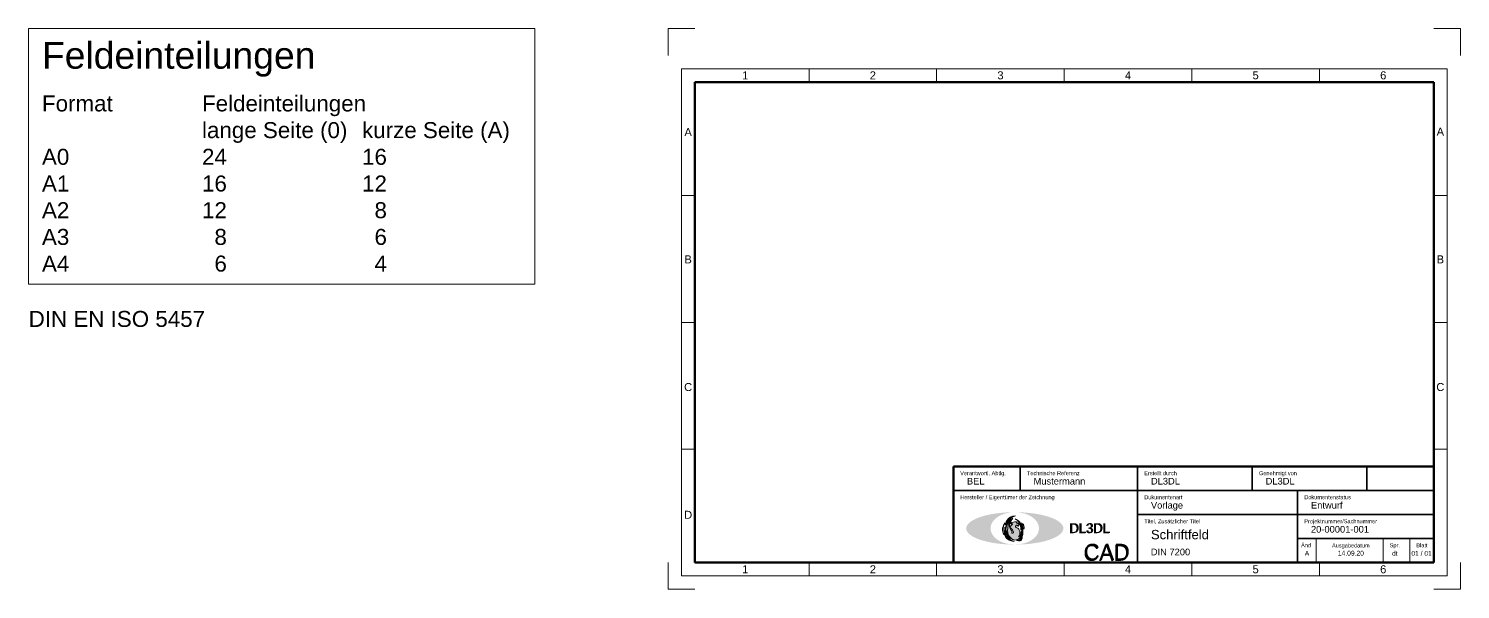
# Model space of a CAD drawing. Header units: millimetres. Extents: x 633 to 4785, y -1154 to 2521.
# Drawn here: x 633 to 1169, y -1154 to -944 of the extents above; entities that cross this region are included whole.
import ezdxf
from ezdxf.enums import TextEntityAlignment as Align

# ---------------------------------------------------------------- set-up
doc = ezdxf.new("R2010")
doc.units = ezdxf.units.MM
doc.header["$LTSCALE"] = 5
doc.linetypes.add('AUSGEZOGEN', pattern=[0])
for name, color, linetype, lineweight, true_color in [('_Blattschnitt', 1, 'Continuous', 5, 0xff0000), ('_Legende', 7, 'Continuous', 5, 0x000000), ('_PK_0.18mm', 4, 'Continuous', 18, 0x00ffff), ('_PK_0.35mm', 4, 'Continuous', 35, 0x00ffff), ('_PK_0.70mm', 30, 'Continuous', 70, 0xff7f00), ('_PK_Text_ausgefüllt', 3, 'Continuous', 5, 0x00ff00), ('_PK_Text_Vorgabe', 1, 'Continuous', 5, 0xff0000), ('_Raster_0.18mm', 94, 'Continuous', 18, 0x008000), ('_Raster_1.00mm', 5, 'Continuous', 100, 0x0000ff), ('_Raster_Einteilung', 7, 'Continuous', 18, 0x000000), ('_Raster_txt', 7, 'Continuous', 5, 0x000000), ('pfoenix', 5, 'Continuous', 5, 0x0000ff)]:
    doc.layers.add(name, color=color, linetype=linetype, lineweight=lineweight, true_color=true_color)
for name, color, linetype, true_color in [('Logo', 5, 'Continuous', 0x0000ff), ('Logo Text', 1, 'Continuous', 0xff0000), ('Logo_a', 1, 'Continuous', 0xff0000), ('Logo_b', 30, 'Continuous', 0xff7f00), ('Logo_c', 12, 'Continuous', 0xaa0000)]:
    doc.layers.add(name, color=color, linetype=linetype, true_color=true_color)
doc.styles.add('textstyle1002', font='')
doc.styles.add('textstyle1012', font='')
doc.styles.add('textstyle1016', font='')
doc.styles.add('textstyle1026', font='')
doc.styles.add('textstyle1039', font='')
doc.styles.add('textstyle1049', font='')
doc.styles.add('textstyle1059', font='')
doc.styles.add('textstyle1069', font='')
doc.styles.add('textstyle1079', font='')
doc.styles.add('textstyle1089', font='')
doc.styles.add('textstyle243', font='')
doc.styles.add('textstyle245', font='')
doc.styles.add('textstyle247', font='')
doc.styles.add('textstyle249', font='')
doc.styles.add('textstyle251', font='')
doc.styles.add('textstyle253', font='')
doc.styles.add('textstyle255', font='')
doc.styles.add('textstyle257', font='')
doc.styles.add('textstyle259', font='')
doc.styles.add('textstyle261', font='')
doc.styles.add('textstyle263', font='')
doc.styles.add('textstyle265', font='')
doc.styles.add('textstyle366', font='')
doc.styles.add('textstyle369', font='')
doc.styles.add('textstyle372', font='')
doc.styles.add('textstyle375', font='')
doc.styles.add('textstyle378', font='')
doc.styles.add('textstyle381', font='')
doc.styles.add('textstyle383', font='')
doc.styles.add('textstyle385', font='')
doc.styles.add('textstyle387', font='')
doc.styles.add('textstyle424', font='')
doc.styles.add('textstyle427', font='')
doc.styles.add('textstyle430', font='')
doc.styles.add('textstyle433', font='')
doc.styles.add('textstyle437', font='')
doc.styles.add('textstyle440', font='')
doc.styles.add('textstyle443', font='')
doc.styles.add('textstyle446', font='')
doc.styles.add('textstyle449', font='')
doc.styles.add('textstyle452', font='')
doc.styles.add('textstyle603', font='')
doc.styles.add('textstyle626', font='')
doc.styles.add('textstyle628', font='')
doc.styles.add('textstyle630', font='')
doc.styles.add('textstyle632', font='')
doc.styles.add('textstyle634', font='')
doc.styles.add('textstyle636', font='')
doc.styles.add('textstyle638', font='')
doc.styles.add('textstyle643', font='')
doc.styles.add('textstyle650', font='')
doc.styles.add('textstyle660', font='')
doc.styles.add('textstyle776', font='')
doc.styles.add('textstyle788', font='')
doc.styles.add('textstyle798', font='')
doc.styles.add('textstyle810', font='')
doc.styles.add('textstyle821', font='')
doc.styles.add('textstyle834', font='')
doc.styles.add('textstyle846', font='')
doc.styles.add('textstyle854', font='')
doc.styles.add('textstyle866', font='')
doc.styles.add('textstyle878', font='')
doc.styles.add('textstyle894', font='')
doc.styles.add('textstyle904', font='')
doc.styles.add('textstyle914', font='')
doc.styles.add('textstyle924', font='')
doc.styles.add('textstyle934', font='')
doc.styles.add('textstyle968', font='')
doc.styles.add('textstyle981', font='')
doc.styles.add('textstyle992', font='')
doc.styles.get('textstyle1002').set_extended_font_data('Arial')
doc.styles.get('textstyle1012').set_extended_font_data('Arial')
doc.styles.get('textstyle1016').set_extended_font_data('URW Chancery L')
doc.styles.get('textstyle1026').set_extended_font_data('URW Chancery L')
doc.styles.get('textstyle1039').set_extended_font_data('Arial')
doc.styles.get('textstyle1049').set_extended_font_data('Arial')
doc.styles.get('textstyle1059').set_extended_font_data('Arial')
doc.styles.get('textstyle1069').set_extended_font_data('Arial')
doc.styles.get('textstyle1079').set_extended_font_data('Arial')
doc.styles.get('textstyle1089').set_extended_font_data('Arial')
doc.styles.get('textstyle243').set_extended_font_data('Arial')
doc.styles.get('textstyle245').set_extended_font_data('Arial')
doc.styles.get('textstyle247').set_extended_font_data('Arial')
doc.styles.get('textstyle249').set_extended_font_data('Arial')
doc.styles.get('textstyle251').set_extended_font_data('Arial')
doc.styles.get('textstyle253').set_extended_font_data('Arial')
doc.styles.get('textstyle255').set_extended_font_data('Arial')
doc.styles.get('textstyle257').set_extended_font_data('Arial')
doc.styles.get('textstyle259').set_extended_font_data('Arial')
doc.styles.get('textstyle261').set_extended_font_data('Arial')
doc.styles.get('textstyle263').set_extended_font_data('Arial')
doc.styles.get('textstyle265').set_extended_font_data('Arial')
doc.styles.get('textstyle366').set_extended_font_data('Arial')
doc.styles.get('textstyle369').set_extended_font_data('Arial')
doc.styles.get('textstyle372').set_extended_font_data('Arial')
doc.styles.get('textstyle375').set_extended_font_data('Arial')
doc.styles.get('textstyle378').set_extended_font_data('Arial')
doc.styles.get('textstyle381').set_extended_font_data('Arial')
doc.styles.get('textstyle383').set_extended_font_data('Arial')
doc.styles.get('textstyle385').set_extended_font_data('Arial')
doc.styles.get('textstyle387').set_extended_font_data('Arial')
doc.styles.get('textstyle424').set_extended_font_data('Arial')
doc.styles.get('textstyle427').set_extended_font_data('Arial')
doc.styles.get('textstyle430').set_extended_font_data('Arial')
doc.styles.get('textstyle433').set_extended_font_data('Arial')
doc.styles.get('textstyle437').set_extended_font_data('Arial')
doc.styles.get('textstyle440').set_extended_font_data('Arial')
doc.styles.get('textstyle443').set_extended_font_data('Arial')
doc.styles.get('textstyle446').set_extended_font_data('Arial')
doc.styles.get('textstyle449').set_extended_font_data('Arial')
doc.styles.get('textstyle452').set_extended_font_data('Arial')
doc.styles.get('textstyle603').set_extended_font_data('Arial')
doc.styles.get('textstyle626').set_extended_font_data('Arial')
doc.styles.get('textstyle628').set_extended_font_data('Arial')
doc.styles.get('textstyle630').set_extended_font_data('Arial')
doc.styles.get('textstyle632').set_extended_font_data('Arial')
doc.styles.get('textstyle634').set_extended_font_data('Arial')
doc.styles.get('textstyle636').set_extended_font_data('Arial')
doc.styles.get('textstyle638').set_extended_font_data('Arial')
doc.styles.get('textstyle643').set_extended_font_data('Arial')
doc.styles.get('textstyle650').set_extended_font_data('URW Chancery L')
doc.styles.get('textstyle660').set_extended_font_data('URW Chancery L')
doc.styles.get('textstyle776').set_extended_font_data('Arial')
doc.styles.get('textstyle788').set_extended_font_data('Arial')
doc.styles.get('textstyle798').set_extended_font_data('Arial')
doc.styles.get('textstyle810').set_extended_font_data('Arial')
doc.styles.get('textstyle821').set_extended_font_data('Arial')
doc.styles.get('textstyle834').set_extended_font_data('Arial')
doc.styles.get('textstyle846').set_extended_font_data('Arial')
doc.styles.get('textstyle854').set_extended_font_data('Arial')
doc.styles.get('textstyle866').set_extended_font_data('Arial')
doc.styles.get('textstyle878').set_extended_font_data('Arial')
doc.styles.get('textstyle894').set_extended_font_data('Arial')
doc.styles.get('textstyle904').set_extended_font_data('Arial')
doc.styles.get('textstyle914').set_extended_font_data('Arial')
doc.styles.get('textstyle924').set_extended_font_data('Arial')
doc.styles.get('textstyle934').set_extended_font_data('Arial')
doc.styles.get('textstyle968').set_extended_font_data('Arial')
doc.styles.get('textstyle981').set_extended_font_data('Arial')
doc.styles.get('textstyle992').set_extended_font_data('Arial')

msp = doc.modelspace()

# ---------------------------------------------------------------- hatches: boundary and pattern name
at = {"layer": 'Logo_a'}
h = msp.add_hatch(color=256, dxfattribs=at)
edge = h.paths.add_edge_path()
edge.add_ellipse((1002.34, -1130.89), major_axis=(15.17, 0), ratio=0.4, start_angle=0, end_angle=360)
edge = h.paths.add_edge_path()
edge.add_ellipse((1002.34, -1130.89), major_axis=(12.14, 0), ratio=0.5, start_angle=0, end_angle=360)
at = {"layer": 'Logo_b'}
h = msp.add_hatch(color=256, dxfattribs=at)
edge = h.paths.add_edge_path()
edge.add_ellipse((1002.34, -1130.89), major_axis=(12.14, 0), ratio=0.5, start_angle=0, end_angle=360)
edge = h.paths.add_edge_path()
edge.add_ellipse((1002.34, -1130.89), major_axis=(9.1, 0), ratio=0.666667, start_angle=0, end_angle=360)
at = {"layer": 'Logo_c'}
h = msp.add_hatch(color=256, dxfattribs=at)
edge = h.paths.add_edge_path()
edge.add_ellipse((1002.34, -1130.89), major_axis=(15.17, 0), ratio=0.4, start_angle=0, end_angle=360)
edge = h.paths.add_edge_path()
edge.add_ellipse((1002.34, -1130.89), major_axis=(18.21, 0), ratio=0.333333, start_angle=0, end_angle=360)
at = {"layer": 'pfoenix'}
h = msp.add_hatch(color=256, dxfattribs=at)
edge = h.paths.add_edge_path()
edge.add_spline(control_points=[(1001.07, -1131.69), (1001.49, -1131.95), (1001.19, -1132.45), (1001.19, -1132.45), (1001.19, -1132.45), (1001.3, -1132.7), (1001.96, -1132.71), (1001.86, -1132.1), (1001.73, -1131.69), (1001.19, -1131.14), (1000.75, -1130.78), (1000.59, -1130.29), (1000.91, -1129.78), (1001.44, -1129.44), (1001.53, -1129.3), (1001.46, -1129.12), (1001.16, -1129.13), (1000.89, -1129.2), (1000.67, -1129.08), (1000.72, -1128.71), (1001.07, -1128.53), (1001.08, -1128.52), (1001.08, -1128.53), (1000.98, -1128.69), (1000.83, -1128.81), (1000.96, -1128.92), (1001.36, -1128.81), (1001.83, -1128.55), (1002.68, -1128.37), (1002.99, -1128.41), (1003.03, -1128.49), (1003.07, -1128.76), (1002.97, -1128.99), (1003.39, -1128.94), (1003.68, -1129.07), (1003.92, -1129.32), (1003.86, -1129.72), (1003.58, -1130.07), (1003.47, -1130.16), (1003.47, -1130.16), (1003.44, -1129.95), (1003.37, -1129.73), (1003.12, -1129.68), (1002.78, -1129.74), (1002.62, -1130.07), (1002.64, -1130.49), (1002.95, -1130.62), (1003.57, -1130.83), (1003.86, -1131.21)], knot_values=[0, 0, 0, 0, 1, 2, 3, 4, 5, 6, 7, 8, 9, 10, 11, 12, 13, 14, 15, 16, 17, 18, 19, 20, 21, 22, 23, 24, 25, 26, 27, 28, 29, 30, 31, 32, 33, 34, 35, 36, 37, 38, 39, 40, 41, 42, 43, 44, 45, 46, 46, 46, 46], degree=3, periodic=0)
edge.add_spline(control_points=[(1003.86, -1131.21), (1004.14, -1131.7), (1004.34, -1132.39), (1004.23, -1133.05), (1003.99, -1133.65), (1003.77, -1134.02), (1003.77, -1134.02), (1004.49, -1133.58), (1004.69, -1132.84), (1004.68, -1132.28), (1004.61, -1132.12), (1004.82, -1132.5), (1004.85, -1133.17), (1004.71, -1133.59), (1004.13, -1134.67), (1003.52, -1135.07), (1002.83, -1135.26), (1002, -1135.27), (1001.48, -1135.01), (1001.48, -1135.01), (1001.48, -1135.01)], knot_values=[0, 0, 0, 0, 1, 2, 3, 4, 5, 6, 7, 8, 9, 10, 11, 12, 13, 14, 15, 16, 17, 18, 18, 18, 18], degree=3, periodic=0)
edge.add_spline(control_points=[(1001.48, -1135.01), (1001.48, -1135.01), (1001.42, -1135.05), (997.36, -1130.39), (1001.56, -1127.03)], knot_values=[0, 0, 0, 0, 1, 2, 2, 2, 2], degree=3, periodic=0)
edge.add_spline(control_points=[(1001.56, -1127.03), (999.72, -1129.43), (1001.07, -1131.69), (1001.07, -1131.69), (1001.07, -1131.69), (1001.07, -1131.69), (1001.07, -1131.69)], knot_values=[0, 0, 0, 0, 1, 2, 3, 4, 4, 4, 4], degree=3, periodic=0)
h = msp.add_hatch(color=256, dxfattribs=at)
edge = h.paths.add_edge_path()
edge.add_spline(control_points=[(1000.94, -1126.96), (998.86, -1131.01), (1000.8, -1135.23), (1000.79, -1135.25), (1000.79, -1135.25), (997.78, -1130.95), (1000.94, -1126.96), (1000.94, -1126.96), (1000.94, -1126.96)], knot_values=[0, 0, 0, 0, 1, 2, 3, 4, 5, 6, 6, 6, 6], degree=3, periodic=0)
h = msp.add_hatch(color=256, dxfattribs=at)
edge = h.paths.add_edge_path()
edge.add_spline(control_points=[(1002.64, -1126.2), (999.85, -1126.88), (998.83, -1129.55), (998.83, -1129.55)], knot_values=[0, 0, 0, 0, 1, 1, 1, 1], degree=3, periodic=0)
edge.add_spline(control_points=[(998.83, -1129.55), (998.86, -1129.35), (999.24, -1126.21), (1002.64, -1126.2)], knot_values=[0, 0, 0, 0, 1, 1, 1, 1], degree=3, periodic=0)
h = msp.add_hatch(color=256, dxfattribs=at)
edge = h.paths.add_edge_path()
edge.add_spline(control_points=[(998.79, -1128.79), (997.11, -1130.39), (997.92, -1133.07), (998.28, -1133.25)], knot_values=[0, 0, 0, 0, 1, 1, 1, 1], degree=3, periodic=0)
edge.add_spline(control_points=[(998.28, -1133.25), (998.17, -1133.16), (997.36, -1130.47), (998.79, -1128.79)], knot_values=[0, 0, 0, 0, 1, 1, 1, 1], degree=3, periodic=0)
h = msp.add_hatch(color=256, dxfattribs=at)
edge = h.paths.add_edge_path()
edge.add_spline(control_points=[(998.59, -1130.47), (998.69, -1134.44), (1002.15, -1135.81), (1002.15, -1135.81), (1002.15, -1135.81), (998.27, -1134.85), (998.62, -1130.52), (998.62, -1130.52), (998.59, -1130.47)], knot_values=[0, 0, 0, 0, 1, 2, 3, 4, 5, 6, 6, 6, 6], degree=3, periodic=0)
h = msp.add_hatch(color=256, dxfattribs=at)
edge = h.paths.add_edge_path()
edge.add_spline(control_points=[(1004.49, -1130.18), (1004.55, -1130.52), (1004.59, -1130.79), (1004.62, -1131.21), (1004.63, -1131.54), (1004.62, -1131.54), (1004.62, -1131.54), (1004.77, -1131.09), (1004.77, -1130.57), (1004.66, -1129.63), (1004.36, -1128.77), (1004.11, -1128.35), (1003.4, -1127.77), (1002.45, -1127.35), (1002.45, -1127.35), (1002.45, -1127.35)], knot_values=[0, 0, 0, 0, 1, 2, 3, 4, 5, 6, 7, 8, 9, 10, 11, 12, 13, 13, 13, 13], degree=3, periodic=0)
edge.add_spline(control_points=[(1002.45, -1127.35), (1003.02, -1127.64), (1003.34, -1127.97), (1003.68, -1128.4), (1004.02, -1128.85), (1004.35, -1129.57), (1004.49, -1130.18)], knot_values=[0, 0, 0, 0, 1, 2, 3, 4, 4, 4, 4], degree=3, periodic=0)
h = msp.add_hatch(color=256, dxfattribs=at)
edge = h.paths.add_edge_path()
edge.add_spline(control_points=[(1005.4, -1132.44), (1005.37, -1132.97), (1005.21, -1133.69), (1004.98, -1134.09), (1004.48, -1134.56), (1004.2, -1134.83), (1004.19, -1134.83), (1004.4, -1134.47), (1004.68, -1134.02), (1004.84, -1133.59), (1004.85, -1133.17), (1004.66, -1132.21)], knot_values=[0, 0, 0, 0, 1, 2, 3, 4, 5, 6, 7, 8, 9, 9, 9, 9], degree=3, periodic=0)
edge.add_spline(control_points=[(1004.66, -1132.21), (1004.93, -1132.07), (1004.98, -1131.78), (1005.01, -1130.89), (1004.96, -1130.1), (1004.94, -1129.67), (1004.67, -1128.81), (1004.5, -1128.7), (1004.98, -1129.31), (1005.13, -1129.73), (1005.3, -1130.32), (1005.38, -1130.9), (1005.42, -1131.7), (1005.4, -1132.44)], knot_values=[0, 0, 0, 0, 1, 2, 3, 4, 5, 6, 7, 8, 9, 10, 11, 11, 11, 11], degree=3, periodic=0)
h = msp.add_hatch(color=256, dxfattribs=at)
edge = h.paths.add_edge_path()
edge.add_spline(control_points=[(1005.77, -1131.23), (1005.76, -1130.67), (1005.69, -1130.31), (1005.6, -1129.89), (1005.43, -1129.55), (1005.06, -1129.02), (1005.06, -1129.02), (1005.06, -1129.02)], knot_values=[0, 0, 0, 0, 1, 2, 3, 4, 5, 5, 5, 5], degree=3, periodic=0)
edge.add_spline(control_points=[(1005.06, -1129.02), (1005.94, -1129.45), (1005.77, -1131.23), (1005.77, -1131.23), (1005.77, -1131.23)], knot_values=[0, 0, 0, 0, 1, 2, 2, 2, 2], degree=3, periodic=0)
h = msp.add_hatch(color=256, dxfattribs=at)
edge = h.paths.add_edge_path()
edge.add_spline(control_points=[(1003.25, -1135.44), (1003.62, -1135.59), (1004.25, -1135.6), (1004.59, -1135.51), (1004.9, -1135.16), (1005.09, -1134.69), (1005.12, -1134.33), (1005.15, -1134.17), (1005.15, -1134.17), (1005.15, -1134.17), (1005.03, -1134.49), (1004.93, -1134.6), (1004.68, -1134.91), (1004.41, -1135.09), (1004.15, -1135.2), (1003.76, -1135.32), (1003.38, -1135.35), (1003.25, -1135.35), (1003.11, -1135.34), (1003.11, -1135.35), (1003.11, -1135.35), (1003.19, -1135.41), (1003.25, -1135.44), (1003.25, -1135.44), (1003.25, -1135.44)], knot_values=[0, 0, 0, 0, 1, 2, 3, 4, 5, 6, 7, 8, 9, 10, 11, 12, 13, 14, 15, 16, 17, 18, 19, 20, 21, 22, 22, 22, 22], degree=3, periodic=0)

# ---------------------------------------------------------------- linework, layer by layer
at = {"layer": '_Blattschnitt'}
for p, q in [((882.38, -943.71), (872.38, -943.71)), ((872.38, -943.71), (872.38, -953.71)), ((1169.38, -943.71), (1159.38, -943.71)), ((1169.38, -953.71), (1169.38, -943.71)), ((872.38, -1143.71), (872.38, -1153.71)), ((1169.38, -1153.71), (1169.38, -1143.71)), ((872.38, -1153.71), (882.38, -1153.71)), ((1159.38, -1153.71), (1169.38, -1153.71))]:
    msp.add_line(p, q, dxfattribs=at)
at = {"layer": '_Legende'}
for p, q in [((637.64, -943.71), (632.64, -943.71)), ((632.64, -943.71), (822.38, -943.71)), ((632.64, -1039.43), (632.64, -943.71)), ((822.38, -943.71), (822.38, -1039.43)), ((822.38, -1039.43), (632.64, -1039.43))]:
    msp.add_line(p, q, dxfattribs=at)
at = {"layer": '_PK_0.18mm', "linetype": 'AUSGEZOGEN', "lineweight": 18}
for p, q in [((1115.38, -1143.71), (1115.38, -1134.71)), ((1140.38, -1143.71), (1140.38, -1134.71)), ((1150.38, -1143.71), (1150.38, -1134.71))]:
    msp.add_line(p, q, dxfattribs=at)
at = {"layer": '_PK_0.35mm', "linetype": 'AUSGEZOGEN'}
for p, q in [((1004.38, -1116.71), (1004.38, -1107.71)), ((1048.38, -1143.71), (1048.38, -1107.71)), ((1091.38, -1116.71), (1091.38, -1107.71)), ((1134.38, -1116.71), (1134.38, -1107.71)), ((979.38, -1116.71), (1159.38, -1116.71)), ((1108.38, -1143.71), (1108.38, -1116.71)), ((1048.38, -1125.71), (1159.38, -1125.71)), ((1108.38, -1134.71), (1159.38, -1134.71))]:
    msp.add_line(p, q, dxfattribs=at)
at = {"layer": '_PK_0.70mm', "linetype": 'AUSGEZOGEN', "lineweight": 70}
for p, q in [((979.38, -1107.71), (1159.38, -1107.71)), ((979.38, -1143.71), (979.38, -1107.71)), ((1159.38, -1143.71), (1159.38, -1107.71)), ((979.38, -1143.71), (1159.38, -1143.71))]:
    msp.add_line(p, q, dxfattribs=at)
at = {"layer": '_Raster_0.18mm', "linetype": 'AUSGEZOGEN', "lineweight": 18}
for p, q in [((877.38, -958.71), (877.38, -1148.71)), ((1164.38, -958.71), (877.38, -958.71)), ((1164.38, -1148.71), (1164.38, -958.71)), ((877.38, -1148.71), (1164.38, -1148.71))]:
    msp.add_line(p, q, dxfattribs=at)
at = {"layer": '_Raster_1.00mm', "linetype": 'AUSGEZOGEN', "lineweight": 100}
for p, q in [((882.38, -1143.71), (882.38, -963.71)), ((1159.38, -963.71), (882.38, -963.71)), ((1159.38, -1107.71), (1159.38, -963.71)), ((882.38, -1143.71), (979.38, -1143.71))]:
    msp.add_line(p, q, dxfattribs=at)
at = {"layer": '_Raster_Einteilung'}
for p, q in [((925.22, -958.71), (925.22, -963.71)), ((973.05, -958.71), (973.05, -963.71)), ((1020.88, -958.71), (1020.88, -963.71)), ((1068.72, -958.71), (1068.72, -963.71)), ((1116.55, -958.71), (1116.55, -963.71)), ((882.38, -1006.21), (877.38, -1006.21)), ((1164.38, -1006.21), (1159.38, -1006.21)), ((882.38, -1053.71), (877.38, -1053.71)), ((1164.38, -1053.71), (1159.38, -1053.71)), ((882.38, -1101.21), (877.38, -1101.21)), ((1164.38, -1101.21), (1159.38, -1101.21)), ((925.22, -1143.71), (925.22, -1148.71)), ((973.05, -1143.71), (973.05, -1148.71)), ((1020.88, -1143.71), (1020.88, -1148.71)), ((1068.72, -1143.71), (1068.72, -1148.71)), ((1116.55, -1143.71), (1116.55, -1148.71))]:
    msp.add_line(p, q, dxfattribs=at)
at = {"layer": 'pfoenix'}
for points in [[(1001.56, -1127.03), (997.36, -1130.39), (1001.42, -1135.05), (1001.48, -1135.01), (1001.48, -1135.01)], [(1000.94, -1126.96), (998.86, -1131.01), (1000.8, -1135.23), (1000.79, -1135.25), (1000.79, -1135.25), (997.78, -1130.95), (1000.94, -1126.96), (1000.94, -1126.96), (1000.94, -1126.96)], [(1002.64, -1126.2), (999.24, -1126.21), (998.86, -1129.35), (998.83, -1129.55)], [(1002.64, -1126.2), (999.85, -1126.88), (998.83, -1129.55), (998.83, -1129.55)], [(1001.56, -1127.03), (999.72, -1129.43), (1001.07, -1131.69), (1001.07, -1131.69), (1001.07, -1131.69), (1001.07, -1131.69), (1001.07, -1131.69)], [(998.79, -1128.79), (997.11, -1130.39), (997.92, -1133.07), (998.28, -1133.25)], [(998.79, -1128.79), (997.36, -1130.47), (998.17, -1133.16), (998.28, -1133.25)], [(998.59, -1130.47), (998.69, -1134.44), (1002.15, -1135.81), (1002.15, -1135.81), (1002.15, -1135.81), (998.27, -1134.85), (998.62, -1130.52), (998.62, -1130.52), (998.59, -1130.47)], [(1001.07, -1131.69), (1001.49, -1131.95), (1001.19, -1132.45), (1001.19, -1132.45), (1001.19, -1132.45), (1001.3, -1132.7), (1001.96, -1132.71), (1001.86, -1132.1), (1001.73, -1131.69), (1001.19, -1131.14), (1000.75, -1130.78), (1000.59, -1130.29), (1000.91, -1129.78), (1001.44, -1129.44), (1001.53, -1129.3), (1001.46, -1129.12), (1001.16, -1129.13), (1000.89, -1129.2), (1000.67, -1129.08), (1000.72, -1128.71), (1001.07, -1128.53), (1001.08, -1128.52), (1001.08, -1128.53), (1000.98, -1128.69), (1000.83, -1128.81), (1000.96, -1128.92), (1001.36, -1128.81), (1001.83, -1128.55), (1002.68, -1128.37), (1002.99, -1128.41), (1003.03, -1128.49), (1003.07, -1128.76), (1002.97, -1128.99), (1003.39, -1128.94), (1003.68, -1129.07), (1003.92, -1129.32), (1003.86, -1129.72), (1003.58, -1130.07), (1003.47, -1130.16), (1003.47, -1130.16), (1003.44, -1129.95), (1003.37, -1129.73), (1003.12, -1129.68), (1002.78, -1129.74), (1002.62, -1130.07), (1002.64, -1130.49), (1002.95, -1130.62), (1003.57, -1130.83), (1003.86, -1131.21)], [(1003.86, -1131.21), (1004.14, -1131.7), (1004.34, -1132.39), (1004.23, -1133.05), (1003.99, -1133.65), (1003.77, -1134.02), (1003.77, -1134.02), (1004.49, -1133.58), (1004.69, -1132.84), (1004.68, -1132.28), (1004.61, -1132.12), (1004.82, -1132.5), (1004.85, -1133.17), (1004.71, -1133.59), (1004.13, -1134.67), (1003.52, -1135.07), (1002.83, -1135.26), (1002, -1135.27), (1001.48, -1135.01), (1001.48, -1135.01), (1001.48, -1135.01)], [(1002.45, -1127.35), (1003.02, -1127.64), (1003.34, -1127.97), (1003.68, -1128.4), (1004.02, -1128.85), (1004.35, -1129.57), (1004.49, -1130.18)], [(1004.49, -1130.18), (1004.55, -1130.52), (1004.59, -1130.79), (1004.62, -1131.21), (1004.63, -1131.54), (1004.62, -1131.54), (1004.62, -1131.54), (1004.77, -1131.09), (1004.77, -1130.57), (1004.66, -1129.63), (1004.36, -1128.77), (1004.11, -1128.35), (1003.4, -1127.77), (1002.45, -1127.35), (1002.45, -1127.35), (1002.45, -1127.35)], [(1005.4, -1132.44), (1005.37, -1132.97), (1005.21, -1133.69), (1004.98, -1134.09), (1004.48, -1134.56), (1004.2, -1134.83), (1004.19, -1134.83), (1004.4, -1134.47), (1004.68, -1134.02), (1004.84, -1133.59), (1004.85, -1133.17), (1004.66, -1132.21)], [(1004.66, -1132.21), (1004.93, -1132.07), (1004.98, -1131.78), (1005.01, -1130.89), (1004.96, -1130.1), (1004.94, -1129.67), (1004.67, -1128.81), (1004.5, -1128.7), (1004.98, -1129.31), (1005.13, -1129.73), (1005.3, -1130.32), (1005.38, -1130.9), (1005.42, -1131.7), (1005.4, -1132.44)], [(1005.06, -1129.02), (1005.94, -1129.45), (1005.77, -1131.23), (1005.77, -1131.23), (1005.77, -1131.23)], [(1005.77, -1131.23), (1005.76, -1130.67), (1005.69, -1130.31), (1005.6, -1129.89), (1005.43, -1129.55), (1005.06, -1129.02), (1005.06, -1129.02), (1005.06, -1129.02)], [(1003.25, -1135.44), (1003.62, -1135.59), (1004.25, -1135.6), (1004.59, -1135.51), (1004.9, -1135.16), (1005.09, -1134.69), (1005.12, -1134.33), (1005.15, -1134.17), (1005.15, -1134.17), (1005.15, -1134.17), (1005.03, -1134.49), (1004.93, -1134.6), (1004.68, -1134.91), (1004.41, -1135.09), (1004.15, -1135.2), (1003.76, -1135.32), (1003.38, -1135.35), (1003.25, -1135.35), (1003.11, -1135.34), (1003.11, -1135.35), (1003.11, -1135.35), (1003.19, -1135.41), (1003.25, -1135.44), (1003.25, -1135.44), (1003.25, -1135.44)]]:
    msp.add_open_spline(points, degree=3, dxfattribs=at)

# ---------------------------------------------------------------- texts
at = {"layer": '_Legende', "attachment_point": 1}
for s, insert, char_height, style in [('Feldeinteilungen', (637.64, -948.71), 10, 'textstyle603'), ('Format', (637.64, -968.71), 6, 'textstyle626'), ('Feldeinteilungen', (697.64, -968.71), 6, 'textstyle630'), ('lange Seite (0)', (697.64, -978.71), 6, 'textstyle243'), ('kurze Seite (A)', (757.64, -978.71), 6, 'textstyle245'), ('A0', (637.64, -988.71), 6, 'textstyle628'), ('24', (697.64, -988.71), 6, 'textstyle247'), ('16', (757.64, -988.71), 6, 'textstyle249'), ('A1', (637.64, -998.71), 6, 'textstyle632'), ('16', (697.64, -998.71), 6, 'textstyle251'), ('12', (757.64, -998.71), 6, 'textstyle253'), ('A2', (637.64, -1008.71), 6, 'textstyle634'), ('12', (697.64, -1008.71), 6, 'textstyle255'), ('  8', (757.64, -1008.71), 6, 'textstyle257'), ('A3', (637.64, -1018.71), 6, 'textstyle636'), ('  8', (697.64, -1018.71), 6, 'textstyle259'), ('  6', (757.64, -1018.71), 6, 'textstyle261'), ('DIN EN ISO 5457', (632.64, -1049.43), 6, 'textstyle643')]:
    msp.add_mtext(s, dxfattribs=dict(at, insert=insert, char_height=char_height, style=style))
at = {"layer": '_Legende', "color": 1, "true_color": 0xff0000, "char_height": 6, "attachment_point": 1}
for s, insert, style in [('A4', (637.64, -1028.71), 'textstyle638'), ('  6', (697.64, -1028.71), 'textstyle263'), ('  4', (757.64, -1028.71), 'textstyle265')]:
    msp.add_mtext(s, dxfattribs=dict(at, insert=insert, style=style))
at = {"layer": '_PK_Text_ausgefüllt', "linetype": 'AUSGEZOGEN', "lineweight": 5}
for s, height, style, p in [('BEL', 2.5, 'textstyle1059', (984.38, -1113.21)), ('Mustermann', 2.5, 'textstyle1069', (1009.38, -1113.21)), ('DL3DL', 2.5, 'textstyle1039', (1053.38, -1113.21)), ('DL3DL', 2.5, 'textstyle1049', (1096.38, -1113.21)), ('Vorlage', 2.5, 'textstyle1089', (1053.38, -1122.21)), ('Entwurf', 2.5, 'textstyle1079', (1113.38, -1122.21)), ('Schriftfeld', 3.5, 'textstyle924', (1053.38, -1133.21)), ('20-00001-001', 2.5, 'textstyle914', (1113.38, -1131.21)), ('DIN 7200', 2.5, 'textstyle934', (1053.34, -1139.71))]:
    msp.add_text(s, height=height, dxfattribs=dict(at, style=style)).set_placement(p, align=Align.MIDDLE_LEFT)
for s, style, p in [('A', 'textstyle904', (1111.89, -1140.2)), ('14.09.20', 'textstyle894', (1128.34, -1140.17)), ('dt', 'textstyle1012', (1144.84, -1140.23)), ('01 / 01', 'textstyle1002', (1154.84, -1140.23))]:
    msp.add_text(s, height=1.8, dxfattribs=dict(at, style=style)).set_placement(p, align=Align.MIDDLE_CENTER)
at = {"layer": '_PK_Text_Vorgabe', "linetype": 'AUSGEZOGEN', "lineweight": 5}
for s, style, p in [('Verantwortl. Abtlg.', 'textstyle992', (981.88, -1110.21)), ('Technische Referenz', 'textstyle981', (1006.88, -1110.21)), ('Erstellt durch', 'textstyle968', (1050.88, -1110.21)), ('Genehmigt von', 'textstyle821', (1093.88, -1110.21)), ('Hersteller / Eigentümer der Zeichnung', 'textstyle834', (981.88, -1119.21)), ('Dukumentenart', 'textstyle846', (1050.88, -1119.21)), ('Dokumentenstatus', 'textstyle810', (1110.88, -1119.21)), ('Titel, Zusätzlicher Titel', 'textstyle798', (1050.88, -1128.21)), ('Projektnummer/Sachnummer', 'textstyle878', (1110.88, -1128.21)), ('Änd', 'textstyle866', (1109.67, -1137.2)), ('Ausgabedatum', 'textstyle854', (1121.26, -1137.28)), ('Spr.', 'textstyle788', (1142.88, -1137.21)), ('Blatt', 'textstyle776', (1152.88, -1137.21))]:
    msp.add_text(s, height=1.5, dxfattribs=dict(at, style=style)).set_placement(p, align=Align.MIDDLE_LEFT)
at = {"layer": '_Raster_txt', "char_height": 3, "attachment_point": 5}
for s, insert, style in [('1', (901.3, -961.21), 'textstyle446'), ('2', (949.13, -961.21), 'textstyle449'), ('3', (996.97, -961.21), 'textstyle452'), ('4', (1044.8, -961.21), 'textstyle366'), ('5', (1092.63, -961.21), 'textstyle369'), ('6', (1140.47, -961.21), 'textstyle372'), ('A', (879.88, -982.46), 'textstyle424'), ('A', (1161.88, -982.3), 'textstyle437'), ('B', (879.88, -1030.13), 'textstyle427'), ('B', (1161.88, -1030.13), 'textstyle440'), ('C', (879.88, -1077.96), 'textstyle430'), ('C', (1161.88, -1077.96), 'textstyle443'), ('D', (879.88, -1125.8), 'textstyle433'), ('1', (901.3, -1146.21), 'textstyle375'), ('2', (949.13, -1146.21), 'textstyle378'), ('3', (996.97, -1146.21), 'textstyle381'), ('4', (1044.8, -1146.21), 'textstyle383'), ('5', (1092.63, -1146.21), 'textstyle385'), ('6', (1140.47, -1146.21), 'textstyle387')]:
    msp.add_mtext(s, dxfattribs=dict(at, insert=insert, style=style))
at = {"layer": 'Logo', "attachment_point": 5}
for s, insert, char_height, style in [('DL3DL\\P', (1030.25, -1130.89), 3.641, 'textstyle650'), ('CAD\\P', (1036.63, -1140.05), 6.069, 'textstyle1016')]:
    msp.add_mtext(s, dxfattribs=dict(at, insert=insert, char_height=char_height, style=style))
at = {"layer": 'Logo Text', "attachment_point": 5}
for s, insert, char_height, style in [('DL3DL\\P', (1030.61, -1130.78), 3.641, 'textstyle660'), ('CAD\\P', (1036.91, -1139.72), 6.069, 'textstyle1026')]:
    msp.add_mtext(s, dxfattribs=dict(at, insert=insert, char_height=char_height, style=style))

doc.saveas('drawing.dxf')
